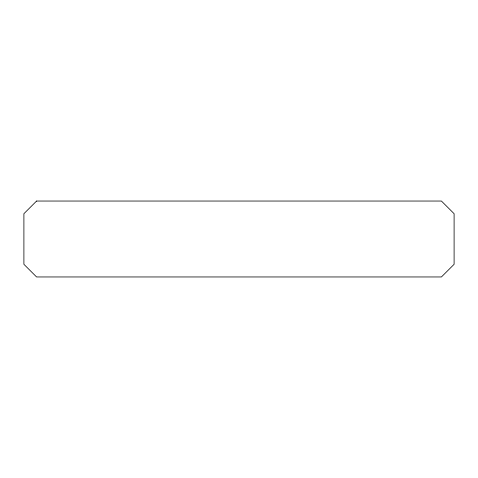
<?xml version="1.0" encoding="UTF-8"?>
<svg xmlns="http://www.w3.org/2000/svg" width="478" height="478" viewBox="0 0 478 478"><rect width="100%" height="100%" fill="white"/><g stroke="black" fill="none" stroke-linecap="round" stroke-linejoin="round"><path stroke-width="0.72" d="M36.579 201.041L23.9 213.696L23.9 264.304L36.579 276.959L441.421 276.959L454.1 264.304L454.1 213.696L441.421 201.041L36.579 201.041"/></g></svg>
